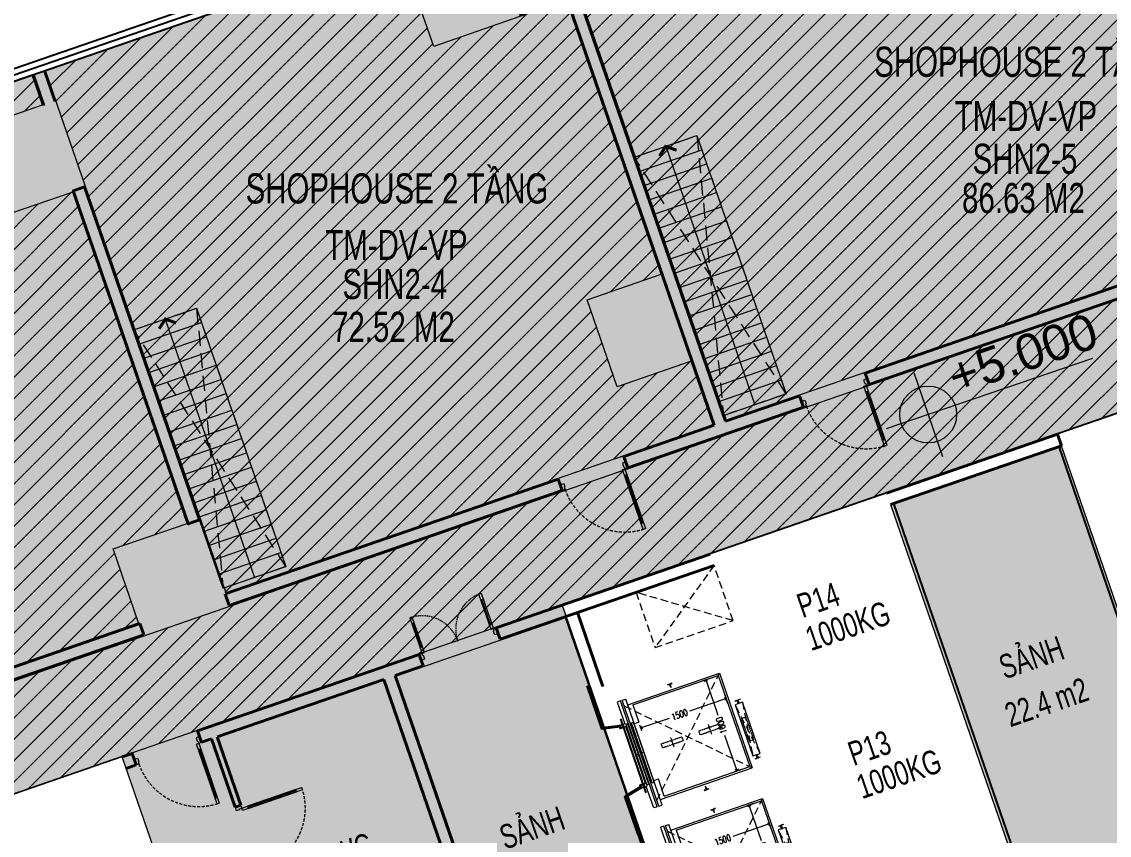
# Model space of a CAD drawing. Header units: millimetres. Extents: x -11451263 to 11578383104, y -507 to 1450429.
# Drawn here: x 11726354 to 11744406, y 1053682 to 1067191 of the extents above; entities that cross this region are included whole.
import ezdxf
from ezdxf.enums import TextEntityAlignment as Align

# ---------------------------------------------------------------- set-up
doc = ezdxf.new("R2010")
doc.units = ezdxf.units.MM
doc.header["$MEASUREMENT"] = 0
for name, pattern in [('DASH2-1', [3, 2, -1]), ('DASHED2', [0.375, 0.25, -0.125]), ('HIDDEN', [0.375, 0.25, -0.125]), ('Xref_ST_MBDV Cot vach 30.7.2022$0$CENTERX2', [4, 2.5, -0.5, 0.5, -0.5]), ('Xref_ST_MBDV Cot vach 30.7.2022$0$HIDDEN', [0.375, 0.25, -0.125]), ('Xref_ST_MBDV Cot vach 30.7.2022$0$HIDDEN2', [0.1875, 0.125, -0.0625]), ('Xref_ST_MBDV Cot vach 30.7.2022$0$PHANTOMX2', [5, 2.5, -0.5, 0.5, -0.5, 0.5, -0.5])]:
    doc.linetypes.add(name, pattern=pattern)
doc.layers.get('0').update_dxf_attribs({"linetype": 'CONTINUOUS', "lineweight": 13})
doc.layers.get('Defpoints').update_dxf_attribs({"color": 5, "linetype": 'CONTINUOUS', "lineweight": 13})
for name, color, linetype in [('A-GLAZ', 135, 'CONTINUOUS'), ('KT-Text', 7, 'CONTINUOUS'), ('TNG', 50, 'CONTINUOUS'), ('Xref_ST_MBDV Cot vach 30.7.2022$0$KT-Net manh', 139, 'CONTINUOUS')]:
    doc.layers.add(name, color=color, linetype=linetype)
for name, color, linetype, lineweight in [('CUA', 37, 'CONTINUOUS', 13), ('D-building block', 8, 'CONTINUOUS', 13), ('DO DIEN TICH THONG THUY', 141, 'CONTINUOUS', 13), ('KAKA FIX', 2, 'CONTINUOUS', 13), ('KT-Chu viet', 255, 'CONTINUOUS', 20), ('KT-Chu viet 2', 6, 'CONTINUOUS', 20), ('KT-Ghi chu', 26, 'CONTINUOUS', 15), ('KT-Kich thuoc', 159, 'CONTINUOUS', 18), ('KT-Net cat', 1, 'CONTINUOUS', 40), ('KT-Net cua', 87, 'CONTINUOUS', 9), ('KT-Net to mau', 159, 'CONTINUOUS', 18), ('SPE-MEP-HVAC', 140, 'CONTINUOUS', 0), ('Xref_ST_MBDV Cot vach 30.7.2022$0$KT-Noi that', 36, 'CONTINUOUS', 9)]:
    doc.layers.add(name, color=color, linetype=linetype, lineweight=lineweight)
doc.styles.add('font unicode ccu', font='arial.ttf')
doc.styles.add('Xref_ST_MBDV Cot vach 30.7.2022$0$Arial', font='arial.ttf', dxfattribs={"width": 0.7})
doc.styles.add('Xref_ST_MBDV Cot vach 30.7.2022$0$DIM', font='vnsimli.shx', dxfattribs={"width": 0.7})
doc.dimstyles.new('Xref_ST_MBDV Cot vach 30.7.2022$0$CCU 1-100 A1', dxfattribs={"dimscale": 100, "dimtxt": 2.2, "dimasz": 1, "dimexe": 1, "dimexo": 0, "dimgap": 1, "dimtad": 1, "dimdec": 0, "dimdsep": 46, "dimtxsty": 'Xref_ST_MBDV Cot vach 30.7.2022$0$DIM', "dimblk1": 'Xref_ST_MBDV Cot vach 30.7.2022$0$_ARCHTICK', "dimblk2": 'Xref_ST_MBDV Cot vach 30.7.2022$0$_ARCHTICK', "dimsah": 1, "dimcen": 0, "dimdle": 1, "dimclrd": 256, "dimclre": 256, "dimclrt": 31, "dimadec": 0, "dimazin": 0, "dimtfac": 1, "dimtdec": 0, "dimtix": 1, "dimtmove": 2, "dimatfit": 3, "dimldrblk": 'Xref_ST_MBDV Cot vach 30.7.2022$0$_ARCHTICK', "dimfxl": 0, "dimtolj": 1, "dimarcsym": 0})

# ---------------------------------------------------------------- blocks, each defined once
blk = doc.blocks.new('Xref_ST_MBDV Cot vach 30.7.2022$0$_Open90')
at = {"color": 0, "linetype": 'ByBlock', "lineweight": -2}
for p, q in [((0, 0), (-1, 0)), ((-0.5, 0.5), (0, 0)), ((0, 0), (-0.5, -0.5))]:
    blk.add_line(p, q, dxfattribs=at)
blk = doc.blocks.new('*D27')
at = {"layer": 'Defpoints', "color": 5, "transparency": 16777216}
for p, q in [((-2230, 1494), (-2230, 1596)), ((-2180, 1546), (-1728, 1546)), ((-780, 1546), (-1372, 1546)), ((-730, 1457), (-730, 1596))]:
    blk.add_line(p, q, dxfattribs=at)
at = {"layer": 'Defpoints', "color": 0, "transparency": 16777216}
for p in [(-2230, 1546), (-2230, 1494), (-730, 1457)]:
    blk.add_point(p, dxfattribs=at)
at = {"layer": 'Defpoints', "color": 5, "transparency": 16777216, "xscale": 50, "yscale": 50, "zscale": 50, "rotation": 180}
blk.add_blockref('Xref_ST_MBDV Cot vach 30.7.2022$0$_Open90', (-2230, 1546), dxfattribs=at)
at = {"layer": 'Defpoints', "color": 5, "transparency": 16777216, "xscale": 50, "yscale": 50, "zscale": 50}
blk.add_blockref('Xref_ST_MBDV Cot vach 30.7.2022$0$_Open90', (-730, 1546), dxfattribs=at)
at = {"layer": 'Defpoints', "color": 5, "transparency": 16777216, "insert": (-1550, 1546), "char_height": 110, "attachment_point": 5, "style": 'Xref_ST_MBDV Cot vach 30.7.2022$0$DIM'}
blk.add_mtext('\\A1;1500', dxfattribs=at)
blk = doc.blocks.new('Xref_ST_MBDV Cot vach 30.7.2022$0$_ARCHTICK')
at = {"color": 0, "linetype": 'ByBlock', "const_width": 0.15}
blk.add_lwpolyline([(-0.5, -0.5), (0.5, 0.5)], dxfattribs=at)
blk = doc.blocks.new('*D28')
at = {"layer": 'Defpoints', "color": 5, "transparency": 16777216}
for p, q in [((-879, 1950), (-1000, 1950)), ((-950, 1900), (-950, 1328)), ((-950, 400), (-950, 972)), ((-879, 350), (-1000, 350))]:
    blk.add_line(p, q, dxfattribs=at)
at = {"layer": 'Defpoints', "color": 0, "transparency": 16777216}
for p in [(-879, 1950), (-950, 350), (-879, 350)]:
    blk.add_point(p, dxfattribs=at)
at = {"layer": 'Defpoints', "color": 5, "transparency": 16777216, "xscale": 50, "yscale": 50, "zscale": 50}
for p, rotation in [((-950, 1950), 90), ((-950, 350), 270)]:
    blk.add_blockref('Xref_ST_MBDV Cot vach 30.7.2022$0$_Open90', p, dxfattribs=dict(at, rotation=rotation))
at = {"layer": 'Defpoints', "color": 5, "transparency": 16777216, "insert": (-950, 1150), "char_height": 110, "attachment_point": 5, "rotation": 90, "style": 'Xref_ST_MBDV Cot vach 30.7.2022$0$DIM'}
blk.add_mtext('\\A1;1600', dxfattribs=at)
blk = doc.blocks.new('thang2')
at = {"layer": 'D-building block', "color": 3, "linetype": 'DASHED2', "ltscale": 1000}
blk.add_lwpolyline([(11835281, 1060998), (11836320, 1061357), (11837802, 1057066), (11836762, 1056707)], close=True, dxfattribs=at)
for points in [[(11836320, 1061357), (11836762, 1056707)], [(11837802, 1057066), (11835281, 1060998)]]:
    blk.add_lwpolyline(points, dxfattribs=at)
at = {"layer": 'Defpoints', "color": 252}
for points in [[(11836762, 1056707), (11835281, 1060998), (11836320, 1061357), (11837802, 1057066)], [(11835362, 1060762), (11836402, 1061121)], [(11835801, 1061178), (11837282, 1056886)], [(11835444, 1060526), (11836484, 1060885)], [(11835525, 1060290), (11836565, 1060649)], [(11835607, 1060053), (11836647, 1060412)], [(11835689, 1059817), (11836728, 1060176)], [(11835770, 1059581), (11836810, 1059940)], [(11835865, 1059306), (11836905, 1059665)], [(11835947, 1059070), (11836986, 1059429)], [(11836028, 1058833), (11837068, 1059192)], [(11836110, 1058597), (11837149, 1058956)], [(11836191, 1058361), (11837231, 1058720)], [(11836273, 1058124), (11837313, 1058483)], [(11836354, 1057888), (11837394, 1058247)], [(11836436, 1057652), (11837476, 1058011)], [(11836518, 1057415), (11837557, 1057774)], [(11836599, 1057179), (11837639, 1057538)], [(11836681, 1056943), (11837721, 1057302)], [(11836762, 1056707), (11837802, 1057066)]]:
    blk.add_lwpolyline(points, dxfattribs=at)
at = {"layer": 'Defpoints', "color": 252, "const_width": 50}
blk.add_lwpolyline([(11835981, 1061113), (11835801, 1061178), (11835699, 1061016)], dxfattribs=at)
blk = doc.blocks.new('CAODOSAN')
at = {"layer": 'KT-Ghi chu'}
h = blk.add_hatch(color=256, dxfattribs=at)
edge = h.paths.add_edge_path()
edge.add_ellipse((285.7, 0), major_axis=(129.9, 129.9), ratio=1, start_angle=45, end_angle=135)
edge.add_line((102, 0), (285.7, 0))
edge.add_line((285.7, 0), (285.7, 183.7))
h = blk.add_hatch(color=256, dxfattribs=at)
edge = h.paths.add_edge_path()
edge.add_ellipse((285.7, 0), major_axis=(129.9, 129.9), ratio=1, start_angle=225, end_angle=315)
edge.add_line((469.3, 0), (285.7, 0))
edge.add_line((285.7, 0), (285.7, -183.7))
for p, q in [((285.7, 285.7), (285.7, -285.7)), ((1407, 0), (0, 0))]:
    blk.add_line(p, q, dxfattribs=at)
blk.add_circle((285.7, 0), 183.7, dxfattribs=at)
at = {"style": 'font unicode ccu'}
for tag, p in [('FL', (493.5, 59.4)), ('SL', (489.8, -291.6))]:
    blk.add_attdef(tag, p, '', height=230, dxfattribs=at)
blk = doc.blocks.new('*U276')
blk.add_line((70, 100), (70, 950))
for points in [[(50, 0), (50, 1050), (90, 1050), (90, 0)], [(50, 100), (90, 100), (90, 950), (50, 950)], [(0, -100), (60, -100), (60, -40), (50, -40), (50, 0), (0, 0)], [(1150, -100), (1090, -100), (1090, -40), (1100, -40), (1100, 0), (1150, 0)]]:
    blk.add_lwpolyline(points, close=True)
at = {"linetype": 'Xref_ST_MBDV Cot vach 30.7.2022$0$HIDDEN', "ltscale": 200}
blk.add_arc((50, 0), 1050, 0, 90, dxfattribs=at)
blk = doc.blocks.new('*U281')
blk.add_line((70, 100), (70, 950))
for points in [[(50, 0), (50, 1050), (90, 1050), (90, 0)], [(50, 100), (90, 100), (90, 950), (50, 950)], [(0, -100), (60, -100), (60, -40), (50, -40), (50, 0), (0, 0)], [(1150, -100), (1090, -100), (1090, -40), (1100, -40), (1100, 0), (1150, 0)]]:
    blk.add_lwpolyline(points, close=True)
at = {"linetype": 'Xref_ST_MBDV Cot vach 30.7.2022$0$HIDDEN', "ltscale": 200}
blk.add_arc((50, 0), 1050, 0, 90, dxfattribs=at)
blk = doc.blocks.new('*U273')
for p, q in [((-1260, 525), (-1300, 525)), ((-1280, 100), (-1280, 525)), ((-90, 525), (-50, 525)), ((-70, 100), (-70, 525)), ((-1260, 100), (-1300, 100)), ((-90, 100), (-50, 100))]:
    blk.add_line(p, q)
for points in [[(-1300, 0), (-1260, 0), (-1260, 625), (-1300, 625)], [(-50, 0), (-90, 0), (-90, 625), (-50, 625)], [(-1350, -100), (-1290, -100), (-1290, -40), (-1300, -40), (-1300, 0), (-1350, 0)], [(0, -100), (-60, -100), (-60, -40), (-50, -40), (-50, 0), (0, 0)]]:
    blk.add_lwpolyline(points, close=True)
at = {"linetype": 'Xref_ST_MBDV Cot vach 30.7.2022$0$HIDDEN2', "ltscale": 200}
for centre, start, end in [((-1300, 0), 0, 90), ((-50, 0), 90, 180)]:
    blk.add_arc(centre, 625, start, end, dxfattribs=at)
blk = doc.blocks.new('*U282')
blk.add_line((70, 100), (70, 950))
for points in [[(50, 0), (50, 1050), (90, 1050), (90, 0)], [(50, 100), (90, 100), (90, 950), (50, 950)], [(0, -100), (60, -100), (60, -40), (50, -40), (50, 0), (0, 0)], [(1150, -100), (1090, -100), (1090, -40), (1100, -40), (1100, 0), (1150, 0)]]:
    blk.add_lwpolyline(points, close=True)
at = {"linetype": 'Xref_ST_MBDV Cot vach 30.7.2022$0$HIDDEN', "ltscale": 200}
blk.add_arc((50, 0), 1050, 0, 90, dxfattribs=at)
blk = doc.blocks.new('*U284')
blk.add_line((-70, 100), (-70, 950))
for points in [[(-50, 0), (-50, 1050), (-90, 1050), (-90, 0)], [(-50, 100), (-90, 100), (-90, 950), (-50, 950)], [(-1150, -100), (-1090, -100), (-1090, -40), (-1100, -40), (-1100, 0), (-1150, 0)], [(0, -100), (-60, -100), (-60, -40), (-50, -40), (-50, 0), (0, 0)]]:
    blk.add_lwpolyline(points, close=True)
at = {"linetype": 'Xref_ST_MBDV Cot vach 30.7.2022$0$HIDDEN', "ltscale": 200}
blk.add_arc((-50, 0), 1050, 90, 180, dxfattribs=at)
blk = doc.blocks.new('*U434')
at = {"linetype": 'HIDDEN', "ltscale": 500}
for p, q in [((970, 1370), (0, 0)), ((0, 1370), (970, 0))]:
    blk.add_line(p, q, dxfattribs=at)
blk.add_lwpolyline([(0, 1370), (970, 1370), (970, 0), (0, 0)], close=True, dxfattribs=at)
blk = doc.blocks.new('WWW')
at = {"layer": 'Defpoints', "linetype": 'DASH2-1', "lineweight": 13, "ltscale": 1000, "flags": 128}
blk.add_lwpolyline([(11429817, 1022160), (11450185, 1019986), (11488616, 1021167), (11491469, 1024811), (11462656, 1159054), (11457975, 1176931), (11455626, 1177745), (11446686, 1170981), (11423167, 1153070), (11399484, 1135983, 0.684877), (11429817, 1022160)], format="xyb", dxfattribs=at)
blk = doc.blocks.new('hatch L2')
at = {"true_color": 0xf28888}
h = blk.add_hatch(color=11, dxfattribs=at)
h.dxf.hatch_style = 1
edge = h.paths.add_edge_path()
edge.add_line((11718962, 1048892), (11722223, 1050018))
edge.add_line((11722223, 1050018), (11724736, 1042735))
edge.add_line((11724736, 1042735), (11713062, 1038707))
edge.add_arc((11711930, 1043726), 5145, 245.4012, 282.7104, ccw=False)
edge.add_line((11709788, 1039048), (11708921, 1039395))
edge.add_arc((11710282, 1042214), 3130, 208.1073, 244.235, ccw=False)
edge.add_line((11707521, 1040739), (11703046, 1048249))
edge.add_arc((13844816, 2324490), 2493184, 210.637007, 210.789924, ccw=False)
edge.add_arc((11702825, 1054696), 3260, 105.5267, 192.8668, ccw=False)
edge.add_line((11701953, 1057836), (11731370, 1067978))
edge.add_arc((11743750, 1032070), 37983, 104.3521, 109.0222, ccw=False)
edge.add_arc((11739647, 1048107), 21429, 81.5453, 104.3521, ccw=False)
edge.add_line((11742797, 1069303), (11758617, 1065192))
edge.add_arc((11757918, 1062503), 2778, 20.2904, 75.4311, ccw=False)
edge.add_line((11760523, 1063466), (11762601, 1057460))
edge.add_line((11762601, 1057460), (11752231, 1053880))
edge.add_line((11752231, 1053880), (11749313, 1062330))
edge.add_line((11749313, 1062330), (11743545, 1060345))
edge.add_line((11743545, 1060345), (11735322, 1057505))
edge.add_line((11735322, 1057505), (11737368, 1051579))
edge.add_line((11737368, 1051579), (11738991, 1052136))
edge.add_line((11738991, 1052136), (11739826, 1052425))
edge.add_line((11739826, 1052425), (11740358, 1050884))
edge.add_line((11740358, 1050884), (11729748, 1047221))
edge.add_line((11729748, 1047221), (11729324, 1048450))
edge.add_line((11729324, 1048450), (11729135, 1048384))
edge.add_line((11729135, 1048384), (11728025, 1051598))
edge.add_line((11728025, 1051598), (11729065, 1051957))
edge.add_line((11729065, 1051957), (11728021, 1054982))
edge.add_line((11728021, 1054982), (11721309, 1052665))
edge.add_line((11721309, 1052665), (11721375, 1052476))
edge.add_line((11721375, 1052476), (11718113, 1051350))
edge.add_line((11718113, 1051350), (11718962, 1048892))
at = {"true_color": 0x93e6c6}
h = blk.add_hatch(color=111, dxfattribs=at)
h.dxf.hatch_style = 1
edge = h.paths.add_edge_path()
edge.add_line((11729748, 1047221), (11730303, 1045614))
edge.add_line((11730303, 1045614), (11730114, 1045549))
edge.add_line((11730114, 1045549), (11730409, 1044692))
edge.add_line((11730409, 1044692), (11730698, 1044792))
edge.add_arc((11735539, 1034073), 11762, 21.6838, 114.3078, ccw=False)
edge.add_line((11746469, 1038418), (11749308, 1030224))
edge.add_line((11749308, 1030224), (11752458, 1031311))
edge.add_line((11752458, 1031311), (11751969, 1032729))
edge.add_line((11751969, 1032729), (11756412, 1034263))
edge.add_line((11756412, 1034263), (11757358, 1031522))
edge.add_line((11757358, 1031522), (11752915, 1029988))
edge.add_line((11752915, 1029988), (11752458, 1031311))
edge.add_line((11752458, 1031311), (11749308, 1030224))
edge.add_line((11749308, 1030224), (11750976, 1025392))
edge.add_arc((11755650, 1026857), 4898, 197.4028, 270.023)
edge.add_line((11755652, 1021959), (11760483, 1021959))
edge.add_line((11760483, 1021959), (11760483, 1030959))
edge.add_line((11760483, 1030959), (11769833, 1030959))
edge.add_line((11769833, 1030959), (11769833, 1043309))
edge.add_line((11769833, 1043309), (11766833, 1043309))
edge.add_line((11766833, 1043309), (11766833, 1032759))
edge.add_line((11766833, 1032759), (11761427, 1032759))
edge.add_line((11761427, 1032759), (11757443, 1044299))
edge.add_line((11757443, 1044299), (11753932, 1054467))
edge.add_line((11753932, 1054467), (11746465, 1051889))
edge.add_line((11746465, 1051889), (11743612, 1060151))
edge.add_line((11743612, 1060151), (11740777, 1059172))
edge.add_line((11740777, 1059172), (11743354, 1051707))
edge.add_line((11743354, 1051707), (11740424, 1050695))
edge.add_line((11740424, 1050695), (11740358, 1050884))
edge.add_line((11740358, 1050884), (11729748, 1047221))
at = {"elevation": 0}
for points in [[(11701953, 1057836), (11731370, 1067978, -0.02038), (11734335, 1068867, -0.099843), (11742797, 1069303), (11758617, 1065192, -0.245349), (11760523, 1063466), (11762601, 1057460), (11752231, 1053880), (11749313, 1062330), (11743545, 1060345), (11735322, 1057505), (11737368, 1051579), (11738991, 1052136), (11739826, 1052425), (11740358, 1050884), (11729748, 1047221), (11729324, 1048450), (11729135, 1048384), (11728025, 1051598), (11729065, 1051957), (11728021, 1054982), (11721309, 1052665)], [(11761427, 1032759), (11757443, 1044299), (11753932, 1054467), (11746465, 1051889), (11743612, 1060151), (11740777, 1059172), (11743354, 1051707), (11740424, 1050695), (11740358, 1050884), (11729748, 1047221), (11730303, 1045614), (11730114, 1045549), (11730409, 1044692), (11730698, 1044792, -0.427692), (11746469, 1038418)]]:
    blk.add_lwpolyline(points, format="xyb", dxfattribs=at)
blk = doc.blocks.new('Xref_ST_MBDV Cot vach 30.7.2022$0$TM 1000kg')
at = {"layer": 'Xref_ST_MBDV Cot vach 30.7.2022$0$KT-Net manh'}
for p, q in [((-2850, 2500), (-2850, 1742.2)), ((-2832, 2500), (-2832, 1754.4)), ((-2850, 1742.2), (-2847, 1742.2)), ((-2847, 1742.2), (-2847, 1739.2)), ((-2550, 1674.2), (-2847, 1739.2)), ((-2550, 1692.7), (-2832, 1754.4)), ((-2500, 1800), (-2500, 500)), ((-2850, 557.8), (-2847, 557.8)), ((-2850, -100), (-2850, 557.8)), ((-2550, 625.8), (-2847, 560.8)), ((-2847, 557.8), (-2847, 560.8)), ((-2550, 607.3), (-2832, 545.6)), ((-2832, -100), (-2832, 545.6))]:
    blk.add_line(p, q, dxfattribs=at)
at = {"layer": 'Xref_ST_MBDV Cot vach 30.7.2022$0$KT-Net manh', "const_width": 2}
for points in [[(-2847, 1742.2), (-2832, 1754.4)], [(-2847, 557.8), (-2832, 545.6)]]:
    blk.add_lwpolyline(points, dxfattribs=at)
at = {"layer": 'Xref_ST_MBDV Cot vach 30.7.2022$0$KT-Net manh', "ltscale": 2}
for points in [[(-2510, 1700), (-2500, 1700), (-2500, 1650), (-2550, 1650), (-2550, 1700), (-2540, 1700), (-2540, 1690), (-2541.6, 1690), (-2541.6, 1698.4), (-2548.4, 1698.4), (-2548.4, 1651.6), (-2501.6, 1651.6), (-2501.6, 1698.4), (-2508.4, 1698.4), (-2508.4, 1690), (-2510, 1690)], [(-2510, 600), (-2500, 600), (-2500, 650), (-2550, 650), (-2550, 600), (-2540, 600), (-2540, 610), (-2541.6, 610), (-2541.6, 601.6), (-2548.4, 601.6), (-2548.4, 648.4), (-2501.6, 648.4), (-2501.6, 601.6), (-2508.4, 601.6), (-2508.4, 610), (-2510, 610)]]:
    blk.add_lwpolyline(points, close=True, dxfattribs=at)
at = {"layer": 'Xref_ST_MBDV Cot vach 30.7.2022$0$KT-Noi that', "linetype": 'Continuous', "ltscale": 2}
for p, q in [((-2460, 2080), (-2460, 1700)), ((-2400, 2080), (-2460, 2080)), ((-2400, 220), (-2400, 2080)), ((-2370, 220), (-2370, 2080)), ((-2370, 2080), (-2310, 2080)), ((-2310, 220), (-2310, 2080)), ((-2310, 1981), (-700, 1981)), ((-2230, 1950), (-730, 1950)), ((-2230, 1950), (-2230, 1650)), ((-730, 1950), (-730, 350)), ((-700, 1981), (-700, 319)), ((-2455, 650), (-2455, 1650)), ((-2441.3, 620), (-2441.3, 1680)), ((-2411, 1680), (-2441.3, 1680)), ((-2411, 620), (-2411, 1680)), ((-2348, 625), (-2348, 1675)), ((-2348, 1675), (-2314, 1675)), ((-2314, 625), (-2314, 1675)), ((-2310, 1650), (-2230, 1650)), ((-2411, 1150), (-2441.3, 1150)), ((-2314, 1150), (-2348, 1150)), ((-2460, 220), (-2460, 600)), ((-2411, 620), (-2441.3, 620)), ((-2348, 625), (-2314, 625)), ((-2310, 650), (-2230, 650)), ((-2230, 350), (-2230, 650)), ((-2400, 220), (-2460, 220)), ((-2370, 220), (-2310, 220)), ((-2310, 319), (-700, 319)), ((-2230, 350), (-730, 350))]:
    blk.add_line(p, q, dxfattribs=at)
at = {"layer": 'Xref_ST_MBDV Cot vach 30.7.2022$0$KT-Noi that', "linetype": 'Continuous'}
for p, q in [((-1572.5, 2077), (-1572.5, 2082)), ((-1572.5, 2082), (-1535, 2082)), ((-1569.5, 2074), (-1540.1, 2070.9)), ((-1540, 2021), (-1540, 2050)), ((-1539, 2020), (-1535, 2020)), ((-1537.1, 2054.1), (-1537.1, 2067.9)), ((-1497.5, 2082), (-1535, 2082)), ((-1531, 2020), (-1535, 2020)), ((-1532.9, 2054.1), (-1532.9, 2067.9)), ((-1530, 2021), (-1530, 2050)), ((-1500.5, 2074), (-1529.9, 2070.9)), ((-1497.5, 2077), (-1497.5, 2082)), ((-603.5, 1460), (-574.4, 1460)), ((-603.5, 1456.8), (-603.5, 1460)), ((-603.5, 1456.8), (-574.4, 1456.8)), ((-568.2, 1406.2), (-568.2, 1450.6)), ((-565, 1406.2), (-565, 1450.6)), ((-555, 1406.2), (-555, 1450.6)), ((-551.8, 1406.2), (-551.8, 1450.6)), ((-516.5, 1460), (-545.6, 1460)), ((-516.5, 1456.8), (-545.6, 1456.8)), ((-516.5, 1456.8), (-516.5, 1460)), ((-558, 1403.2), (-562, 1403.2)), ((-558, 1400), (-562, 1400)), ((-603.5, 443.2), (-574.4, 443.2)), ((-603.5, 440), (-574.4, 440)), ((-568.2, 493.8), (-568.2, 449.4)), ((-565, 493.8), (-565, 449.4)), ((-558, 500), (-562, 500)), ((-558, 496.8), (-562, 496.8)), ((-555, 493.8), (-555, 449.4)), ((-551.8, 493.8), (-551.8, 449.4)), ((-516.5, 443.2), (-545.6, 443.2)), ((-516.5, 440), (-545.6, 440)), ((-1572.5, 223), (-1572.5, 218)), ((-1572.5, 218), (-1535, 218)), ((-1569.5, 226), (-1540.1, 229.1)), ((-1540, 279), (-1540, 250)), ((-1539, 280), (-1535, 280)), ((-1537.1, 245.9), (-1537.1, 232.1)), ((-1531, 280), (-1535, 280)), ((-1497.5, 218), (-1535, 218)), ((-1532.9, 245.9), (-1532.9, 232.1)), ((-1530, 279), (-1530, 250)), ((-1500.5, 226), (-1529.9, 229.1)), ((-1497.5, 223), (-1497.5, 218))]:
    blk.add_line(p, q, dxfattribs=at)
at = {"layer": 'Xref_ST_MBDV Cot vach 30.7.2022$0$KT-Noi that', "linetype": 'Xref_ST_MBDV Cot vach 30.7.2022$0$HIDDEN', "ltscale": 500}
for p, q in [((-2370, 1981), (-700, 319)), ((-2370, 319), (-700, 1981)), ((-495, 1400), (-625, 500)), ((-495, 500), (-625, 1400))]:
    blk.add_line(p, q, dxfattribs=at)
at = {"layer": 'Xref_ST_MBDV Cot vach 30.7.2022$0$KT-Noi that', "linetype": 'Xref_ST_MBDV Cot vach 30.7.2022$0$CENTERX2'}
for p, q in [((-1815, 1236), (-1815, 1066.7)), ((-1155, 1236), (-1155, 1066.7))]:
    blk.add_line(p, q, dxfattribs=at)
at = {"layer": 'Xref_ST_MBDV Cot vach 30.7.2022$0$KT-Noi that', "linetype": 'Continuous', "ltscale": 2}
for points in [[(-2485, 1700), (-2445, 1700), (-2445, 1650), (-2485, 1650)], [(-495, 1400), (-625, 1400), (-625, 500), (-495, 500)], [(-2485, 600), (-2445, 600), (-2445, 650), (-2485, 650)]]:
    blk.add_lwpolyline(points, close=True, dxfattribs=at)
at = {"layer": 'Xref_ST_MBDV Cot vach 30.7.2022$0$KT-Noi that', "linetype": 'Xref_ST_MBDV Cot vach 30.7.2022$0$PHANTOMX2'}
for points in [[(-1635, 1186), (-1635, 1114), (-1995, 1114), (-1995, 1186)], [(-975, 1186), (-975, 1114), (-1335, 1114), (-1335, 1186)], [(-524, 1150), (-524, 750), (-596, 750), (-596, 1150)]]:
    blk.add_lwpolyline(points, close=True, dxfattribs=at)
at = {"layer": 'Xref_ST_MBDV Cot vach 30.7.2022$0$KT-Noi that', "linetype": 'Continuous'}
for centre, radius, start, end in [((-1569.5, 2077), 3, 180, 270), ((-1540.1, 2067.9), 3, 0, 90), ((-1542.3, 2054.7), 5.25, 295.66972, 353.31728), ((-1539, 2021), 1, 180, 270), ((-1529.9, 2067.9), 3, 90, 180), ((-1527.7, 2054.7), 5.25, 186.68272, 244.33028), ((-1531, 2021), 1, 270, 0), ((-1500.5, 2077), 3, 270, 0), ((-574.4, 1450.6), 9.4, 0, 90), ((-574.4, 1450.6), 6.2, 0, 90), ((-545.6, 1450.6), 9.4, 90, 180), ((-545.6, 1450.6), 6.2, 90, 180), ((-562, 1406.2), 6.2, 180, 270), ((-562, 1406.2), 3, 180, 270), ((-558, 1406.2), 3, 270, 0), ((-558, 1406.2), 6.2, 270, 0), ((-574.4, 449.4), 6.2, 270, 0), ((-574.4, 449.4), 9.4, 270, 0), ((-562, 493.8), 6.2, 90, 180), ((-562, 493.8), 3, 90, 180), ((-558, 493.8), 6.2, 0, 90), ((-558, 493.8), 3, 0, 90), ((-545.6, 449.4), 9.4, 180, 270), ((-545.6, 449.4), 6.2, 180, 270), ((-1569.5, 223), 3, 90, 180), ((-1540.1, 232.1), 3, 270, 0), ((-1539, 279), 1, 90, 180), ((-1542.3, 245.3), 5.25, 6.68272, 64.33028), ((-1527.7, 245.3), 5.25, 115.66972, 173.31728), ((-1529.9, 232.1), 3, 180, 270), ((-1531, 279), 1, 0, 90), ((-1500.5, 223), 3, 0, 90)]:
    blk.add_arc(centre, radius, start, end, dxfattribs=at)
at = {"layer": 'Defpoints', "color": 5}
for base, p1, p2, angle, picture, middle in [((-950.2, 350), (-879.1, 1950), (-879.1, 350), 90, '*D28', (-950.2, 1150)), ((-2230, 1545.8), (-730, 1457.2), (-2230, 1494.3), 180, '*D27', (-1550.1, 1545.8))]:
    dim = blk.add_linear_dim(base=base, p1=p1, p2=p2, angle=angle, dimstyle='Xref_ST_MBDV Cot vach 30.7.2022$0$CCU 1-100 A1', override={"dimscale": 50, "dimblk1": 'Xref_ST_MBDV Cot vach 30.7.2022$0$_Open90', "dimblk2": 'Xref_ST_MBDV Cot vach 30.7.2022$0$_Open90', "dimclrd": 5, "dimclre": 5, "dimclrt": 5, "dimlwd": 65535, "dimlwe": 65535}, dxfattribs=at)
    dim.commit()
    dim.dimension.update_dxf_attribs({"geometry": picture, "text_midpoint": middle, "dimtype": 128})
blk = doc.blocks.new('of lift 2')
at = {"layer": 'Xref_ST_MBDV Cot vach 30.7.2022$0$KT-Noi that', "rotation": 90.0003448535011}
for p in [(186564, 28422), (188764, 28422)]:
    blk.add_blockref('Xref_ST_MBDV Cot vach 30.7.2022$0$TM 1000kg', p, dxfattribs=at)

msp = doc.modelspace()

# ---------------------------------------------------------------- hatches: boundary and pattern name
at = {"layer": 'DO DIEN TICH THONG THUY'}
h = msp.add_hatch(dxfattribs=at)
h.set_pattern_fill('ANSI31', color=256, scale=2000)
edge = h.paths.add_edge_path()
edge.add_line((11734102.1, 1068812), (11734560.3, 1067502.3))
edge.add_line((11734560.3, 1067502.3), (11735538, 1067839.9))
edge.add_line((11735538, 1067839.9), (11738046.2, 1060575))
edge.add_line((11738046.2, 1060575), (11750396.1, 1064838.8))
edge.add_line((11750396.1, 1064838.8), (11750538.7, 1065286.9))
edge.add_line((11750538.7, 1065286.9), (11749960.9, 1065446.6))
edge.add_line((11749960.9, 1065446.6), (11750368.5, 1066921.3))
edge.add_line((11750368.5, 1066921.3), (11751003, 1066746))
edge.add_line((11751003, 1066746), (11751126.9, 1067138.1))
edge.add_line((11751126.9, 1067138.1), (11750707, 1067247.3))
edge.add_line((11750707, 1067247.3), (11749519.1, 1067556))
edge.add_line((11749519.1, 1067556), (11747194.6, 1068160.1))
edge.add_line((11747194.6, 1068160.1), (11742797.4, 1069303))
edge.add_arc((11739792.8, 1045270.6), 24219.5, 82.87367, 96.61212)
edge.add_arc((11739792.8, 1045270.6), 24219.5, 96.61212, 103.58953)
h.paths.add_polyline_path([(11742441.8, 1069120.5), (11743916.5, 1068712.9), (11743509, 1067238.2), (11742034.2, 1067645.8)], flags=16)
h = msp.add_hatch(dxfattribs=at)
h.set_pattern_fill('ANSI31', color=256, scale=2000)
edge = h.paths.add_edge_path()
edge.add_arc((11739792.8, 1045270.6), 24219.5, 107.21834, 110.35057)
edge.add_line((11731370.2, 1067978.3), (11726744.8, 1066383.7))
edge.add_line((11726744.8, 1066383.7), (11729740.2, 1057707.4))
edge.add_line((11729740.2, 1057707.4), (11737828.8, 1060499.9))
edge.add_line((11737828.8, 1060499.9), (11737465.4, 1061552.5))
edge.add_line((11737465.4, 1061552.5), (11736236.6, 1061128.2))
edge.add_line((11736236.6, 1061128.2), (11735737.3, 1062574.4))
edge.add_line((11735737.3, 1062574.4), (11736966.1, 1062998.7))
edge.add_line((11736966.1, 1062998.7), (11735395.7, 1067547.4))
edge.add_line((11735395.7, 1067547.4), (11734621.3, 1067280.1))
edge.add_line((11734621.3, 1067280.1), (11733192, 1066777.8))
edge.add_line((11733192, 1066777.8), (11732623.5, 1068404.6))
h = msp.add_hatch(dxfattribs=at)
h.set_pattern_fill('ANSI31', color=256, scale=2000)
h.paths.add_polyline_path([(11717335.7, 1063139.8), (11717512, 1062636.6), (11718740.9, 1063060.9), (11719240.2, 1061614.6), (11718011.4, 1061190.4), (11720335, 1054460.2), (11728294, 1057208), (11727869.8, 1058436.9), (11729098.6, 1058861.1), (11727199.3, 1064362.5), (11725970.4, 1063938.2), (11725471.1, 1065384.5), (11726699.9, 1065808.7), (11726527.5, 1066308.8)])
h = msp.add_hatch(dxfattribs=at)
h.set_pattern_fill('ANSI31', color=256, scale=2000)
h.paths.add_polyline_path([(11761416.1, 1032744.3), (11750417, 1064602.7), (11710676.7, 1050873.6), (11711251.6, 1049208.4), (11749322.4, 1062349.4), (11760154.6, 1030974.3), (11769818.1, 1030974.3), (11769818.1, 1032744.3)])

# ---------------------------------------------------------------- linework, layer by layer
at = {"layer": 'A-GLAZ'}
msp.add_lwpolyline([(11731302.8, 1068166.7, -0.1205796), (11742835.2, 1069499.8), (11758670.2, 1065384.3, -0.2272386), (11760710.3, 1063537.2), (11766075.1, 1048030.1, 0.2908633), (11769939.4, 1045359.3), (11799586.4, 1045359.3, -0.2655276), (11802425.5, 1043237.2), (11805790, 1027630.9, -0.4513715), (11800789.1, 1021759.3), (11755651.7, 1021759.3, -0.326781), (11750786.9, 1025328.1), (11746281.1, 1038348.6, 0.427811), (11730771.6, 1044605.5), (11713116.5, 1038514.4, -0.1330764), (11710305.8, 1038631.8), (11709133.6, 1039088.2, -0.183721), (11707346.9, 1040640.8), (11702876.4, 1048143.1, -0.022157), (11699458.7, 1053898.7, -0.4024491), (11701893.2, 1058027.4), (11731302.8, 1068166.7)], format="xyb", dxfattribs=at)
for points in [[(11731336.5, 1068072.5, -0.1205241), (11742816.3, 1069401.4), (11758643.4, 1065287.9, -0.2268594), (11760616.7, 1063501.8), (11765981.7, 1047994.3, 0.2911846), (11769937.5, 1045259.3), (11799580.2, 1045259.3, -0.2642993), (11802329.9, 1043206.4), (11805691.5, 1027613.3, -0.4511126), (11800788.2, 1021859.3), (11755651.8, 1021859.3, -0.3268517), (11750881.8, 1025359.5), (11746374.9, 1038383.5, 0.427751), (11730734.6, 1044698.6), (11713089, 1038610.7, -0.1326579), (11710339, 1038726.1), (11709169, 1039181.7, -0.1839778), (11707434, 1040690), (11702961.2, 1048196.1, -0.0221206), (11699553.1, 1053934.4, -0.4015849), (11701923, 1057931.9)], [(11731370.2, 1067978.3, -0.1204683), (11742797.4, 1069303), (11758616.5, 1065191.6, -0.2264613), (11760523.1, 1063466.5), (11765888.3, 1047958.5, 0.2914954), (11769935.6, 1045159.3), (11799573.9, 1045159.3, -0.2630175), (11802234.3, 1043175.4), (11805593, 1027595.7, -0.450846), (11800787.3, 1021959.3), (11755651.8, 1021959.3, -0.3269245), (11750976.8, 1025390.9), (11746468.7, 1038418.3, 0.4276918), (11730697.6, 1044791.6), (11713061.7, 1038707, -0.1322275), (11710372.2, 1038820.5), (11709204.3, 1039275.2, -0.1842468), (11707521.1, 1040739.2), (11703046, 1048249.1, -0.0220835), (11699647.5, 1053969.8, -0.4006807), (11701952.8, 1057836.4)]]:
    msp.add_lwpolyline(points, format="xyb", close=True, dxfattribs=at)
at = {"layer": 'DO DIEN TICH THONG THUY'}
for points in [[(11734102.1, 1068812), (11734560.3, 1067502.3), (11735538, 1067839.9), (11738046.2, 1060575), (11750396.1, 1064838.8), (11750538.7, 1065286.9), (11749960.9, 1065446.6), (11750368.5, 1066921.3), (11751003, 1066746), (11751126.9, 1067138.1), (11750707, 1067247.3), (11749519.1, 1067556), (11747194.6, 1068160.1), (11742797.4, 1069303, 0.0600172), (11737004, 1069329, 0.0304541), (11734102.1, 1068812, 0.0304541)], [(11732623.5, 1068404.6, 0.0136678), (11731370.2, 1067978.3), (11726744.8, 1066383.7), (11729740.2, 1057707.4), (11737828.8, 1060499.9), (11737465.4, 1061552.5), (11736236.6, 1061128.2), (11735737.3, 1062574.4), (11736966.1, 1062998.7), (11735395.7, 1067547.4), (11734621.3, 1067280.1), (11733192, 1066777.8), (11732623.5, 1068404.6)]]:
    msp.add_lwpolyline(points, format="xyb", dxfattribs=at)
for points in [[(11717335.7, 1063139.8), (11717512, 1062636.6), (11718740.9, 1063060.9), (11719240.2, 1061614.6), (11718011.4, 1061190.4), (11720335, 1054460.2), (11728294, 1057208), (11727869.8, 1058436.9), (11729098.6, 1058861.1), (11727199.3, 1064362.5), (11725970.4, 1063938.2), (11725471.1, 1065384.5), (11726699.9, 1065808.7), (11726527.5, 1066308.8)], [(11761416.1, 1032744.3), (11750417, 1064602.7), (11710676.7, 1050873.6), (11711251.6, 1049208.4), (11749322.4, 1062349.4), (11760154.6, 1030974.3), (11769818.1, 1030974.3), (11769818.1, 1032744.3)], [(11732571.2, 1056325.6), (11734563.7, 1050554.3), (11735249, 1050790.9), (11735759.6, 1049312.1), (11739502.7, 1050604.4), (11738957.8, 1052183), (11737336.6, 1051623.3), (11735378.6, 1057294.8)]]:
    msp.add_lwpolyline(points, close=True, dxfattribs=at)
at = {"layer": 'KT-Net cat'}
for p, q in [((11740352.8, 1061355.5), (11750408.1, 1064827)), ((11740418.1, 1061166.4), (11750426.3, 1064621.7)), ((11740352.8, 1061355.5), (11740418.1, 1061166.4)), ((11738036.9, 1060555.9), (11739265.8, 1060980.2)), ((11739265.8, 1060980.2), (11739331.1, 1060791.1)), ((11736413, 1059783.7), (11739331.1, 1060791.1)), ((11736347.7, 1059972.7), (11737847.9, 1060490.6)), ((11740710.7, 1059363.2), (11743547.1, 1060339.6)), ((11743547.1, 1060339.6), (11743612.2, 1060150.5)), ((11740775.8, 1059174.1), (11743612.2, 1060150.5)), ((11736413, 1059783.7), (11736347.7, 1059972.7)), ((11729731, 1057688.3), (11735260.7, 1059597.4)), ((11735325.9, 1059408.4), (11735260.7, 1059597.4)), ((11729796.2, 1057499.2), (11735325.9, 1059408.4)), ((11734229.6, 1057125.6), (11737780.2, 1058351.4)), ((11734294.9, 1056936.6), (11737845.5, 1058162.4)), ((11729796.2, 1057499.2), (11729731, 1057688.3)), ((11736001.2, 1056150.3), (11735576.9, 1057379.2)), ((11722641.6, 1055240.7), (11728313.1, 1057198.8)), ((11728378.4, 1057009.7), (11728313.1, 1057198.8)), ((11734294.9, 1056936.6), (11734229.6, 1057125.6)), ((11722706.9, 1055051.6), (11728378.4, 1057009.7)), ((11729273, 1055414.3), (11732953.6, 1056685)), ((11733018.8, 1056496), (11732953.6, 1056685)), ((11732552.1, 1056334.9), (11733018.8, 1056496)), ((11729598.2, 1055315), (11732363.1, 1056269.6)), ((11732363.1, 1056269.6), (11733668.4, 1052488.6)), ((11732552.1, 1056334.9), (11734554.4, 1050535.3)), ((11729338.3, 1055225.3), (11729273, 1055414.3)), ((11729598.2, 1055315), (11729989.8, 1054180.7)), ((11729338.3, 1055225.3), (11729503.7, 1055282.4)), ((11729503.7, 1055282.4), (11729895.3, 1054148.1)), ((11728020.5, 1054981.9), (11728185.9, 1055039)), ((11728251.2, 1054850), (11728185.9, 1055039)), ((11728085.8, 1054792.9), (11728251.2, 1054850)), ((11729895.3, 1054148.1), (11729989.8, 1054180.7))]:
    msp.add_line(p, q, dxfattribs=at)
for points in [[(11738036.9, 1060555.9), (11735528.8, 1067820.8), (11734551.1, 1067483.3)], [(11737847.9, 1060490.6), (11735405, 1067566.5), (11734616.4, 1067294.2)], [(11726719, 1065799.4), (11726541.5, 1066313.5)], [(11726908.1, 1065864.7), (11726730.6, 1066378.8)]]:
    msp.add_lwpolyline(points, dxfattribs=at)
msp.add_lwpolyline([(11727397.6, 1064446.8), (11729306.7, 1058917.1), (11729117.7, 1058851.8), (11727208.5, 1064381.6)], close=True, dxfattribs=at)
at = {"layer": 'KT-Net cua', "elevation": 0}
msp.add_lwpolyline([(11731302.8, 1068166.7, -0.1205796), (11742835.2, 1069499.8), (11758670.2, 1065384.3, -0.2272386), (11760710.3, 1063537.2), (11766075.1, 1048030.1, 0.2908633), (11769939.4, 1045359.3), (11799586.4, 1045359.3, -0.2655276), (11802425.5, 1043237.2), (11805790, 1027630.9, -0.4513715), (11800789.1, 1021759.3), (11755651.7, 1021759.3, -0.326781), (11750786.9, 1025328.1), (11746281.1, 1038348.6, 0.427811), (11730771.6, 1044605.5), (11713116.5, 1038514.4, -0.1330764), (11710305.8, 1038631.8), (11709133.6, 1039088.2, -0.183721), (11707346.9, 1040640.8), (11702876.4, 1048143.1, -0.022157), (11699458.7, 1053898.7, -0.4024491), (11701893.2, 1058027.4), (11731302.8, 1068166.7)], format="xyb", dxfattribs=at)
at = {"layer": 'Xref_ST_MBDV Cot vach 30.7.2022$0$KT-Net manh'}
msp.add_lwpolyline([(11740823.1, 1059190.4), (11743335.9, 1051912), (11746077.1, 1052858.4), (11743571.9, 1060136.6)], close=True, dxfattribs=at)

# ---------------------------------------------------------------- block references
at = {"layer": 'CUA'}
for name, p, rotation in [('*U281', (11740418.1, 1061166.4), 199.047137953216), ('*U276', (11736413, 1059783.7), 199.047137953216), ('*U273', (11734229.6, 1057125.6), 19.04713795307282), ('*U282', (11729338.3, 1055225.3), 199.047137953216)]:
    msp.add_blockref(name, p, dxfattribs=dict(at, rotation=rotation))
at = {"layer": 'CUA', "xscale": -1, "rotation": 289.0471379535867}
msp.add_blockref('*U284', (11729989.8, 1054180.7), dxfattribs=at)
at = {"layer": 'KAKA FIX'}
for p in [(-98758.1, 3943.9), (-107064.1, 1076.3)]:
    msp.add_blockref('thang2', p, dxfattribs=at)
at = {"layer": 'KT-Kich thuoc'}
msp.add_blockref('WWW', (315000, 0, 0), dxfattribs=at)
ref = msp.add_blockref('CAODOSAN', (11740704.8, 1060432.5), dxfattribs=dict(at, xscale=2.571428571428571, yscale=2.571428571428571, zscale=2.571428571428571, rotation=18.80124425021464))
ref.add_attrib('FL', '+5.000', (11741856.8, 1060986), dxfattribs={"layer": '0', "height": 591.43, "rotation": 18.80124, "style": 'font unicode ccu'})
at = {"layer": 'KT-Net to mau'}
msp.add_blockref('hatch L2', (0, 0, 0), dxfattribs=at)
at = {"layer": 'SPE-MEP-HVAC', "linetype": 'HIDDEN', "ltscale": 1000, "xscale": -1, "rotation": 289.0471379598082}
msp.add_blockref('*U434', (11736867.1, 1056798.4, 0), dxfattribs=at)
at = {"layer": 'TNG', "rotation": 289.0471379685479}
msp.add_blockref('of lift 2', (11651491.9, 1221804.3), dxfattribs=at)

# ---------------------------------------------------------------- texts
at = {"layer": 'KT-Chu viet', "color": 124, "char_height": 500, "width": 5339.453, "attachment_point": 2, "style": 'Xref_ST_MBDV Cot vach 30.7.2022$0$Arial'}
for s, insert in [('TM-DV-VP', (11743022.2, 1065876.1)), ('SHN2-5', (11743006.3, 1065165.1)), ('TM-DV-VP', (11732573, 1063734.4)), ('SHN2-4', (11732545.5, 1063085.5))]:
    msp.add_mtext(s, dxfattribs=dict(at, insert=insert))
at = {"layer": 'KT-Chu viet', "char_height": 500, "width": 5339.453, "attachment_point": 2, "style": 'Xref_ST_MBDV Cot vach 30.7.2022$0$Arial'}
for s, insert in [('86.63 M2', (11742981.6, 1064514.1)), ('72.52 M2', (11732523.6, 1062373.9))]:
    msp.add_mtext(s, dxfattribs=dict(at, insert=insert))
at = {"layer": 'KT-Chu viet 2', "char_height": 500, "width": 5339.453, "attachment_point": 2, "style": 'Xref_ST_MBDV Cot vach 30.7.2022$0$Arial'}
for insert in [(11743016.6, 1066776), (11732582.3, 1064673.3)]:
    msp.add_mtext('SHOPHOUSE 2 TẦNG', dxfattribs=dict(at, insert=insert))
at = {"layer": 'KT-Text', "style": 'Xref_ST_MBDV Cot vach 30.7.2022$0$Arial', "width": 0.7}
for s, rotation, p in [('P14', 19.04679, (11739641.4, 1057401)), ('SẢNH ', 19, (11743232.3, 1056462.2)), ('P13', 19.04679, (11740489.9, 1054943.4))]:
    msp.add_text(s, height=400, rotation=rotation, dxfattribs=at).set_placement(p, align=Align.CENTER)
for s, rotation, p in [('1000KG', 19.04679, (11739454.5, 1056737.6)), ('1000KG', 19.04679, (11740303, 1054279.9)), ('SẢNH', 19, (11734376.1, 1053441.9)), ('WC', 19, (11731604.6, 1053144.1))]:
    msp.add_text(s, height=400, rotation=rotation, dxfattribs=at).set_placement(p)
at = {"layer": 'KT-Text', "color": 1, "style": 'Xref_ST_MBDV Cot vach 30.7.2022$0$Arial', "width": 0.7}
msp.add_text('22.4 m2', height=400, rotation=19, dxfattribs=at).set_placement((11743431.4, 1055703.5), align=Align.CENTER)

doc.saveas('drawing.dxf')
